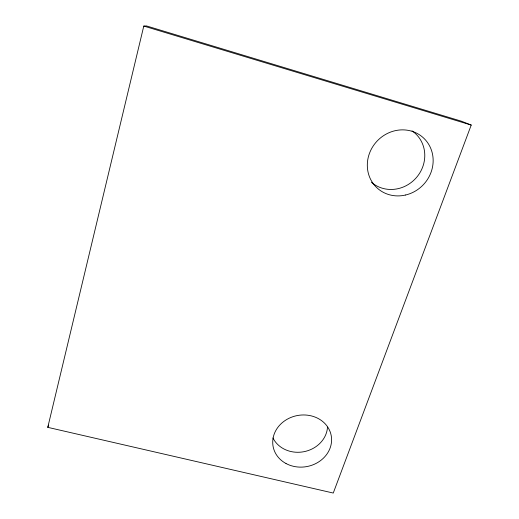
<?xml version="1.0" encoding="UTF-8"?>
<svg xmlns="http://www.w3.org/2000/svg" width="519" height="519" viewBox="0 0 519 519"><rect width="100%" height="100%" fill="white"/><g stroke="black" fill="none" stroke-linecap="round" stroke-linejoin="round"><path stroke-width="0.78" d="M47.774 427.345L143.789 26.06L146.54 25.95L461.307 121.167L471.226 125.06L333.263 493.05L47.774 427.345L48.669 425.139M143.789 26.06L471.226 125.06M412.041 130.872A32.814 30.679 -47.2 0 1 417.393 176.389A32.814 30.679 -47.2 0 1 371.422 182.253M327.502 427.163A28.558 25.243 -10.9 0 1 304.037 451.679A28.558 25.243 -10.9 0 1 272.949 437.945M405.644 195.001A34.111 31.789 -46.3 0 0 425.645 140.156A34.111 31.789 -46.3 0 0 369.405 153.507A34.111 31.789 -46.3 0 0 405.644 195.001M286.008 463.519A29.557 25.95 -10.8 0 0 331.55 441.28A29.557 25.95 -10.8 0 0 288.921 418.333A29.557 25.95 -10.8 0 0 286.008 463.519"/></g></svg>
